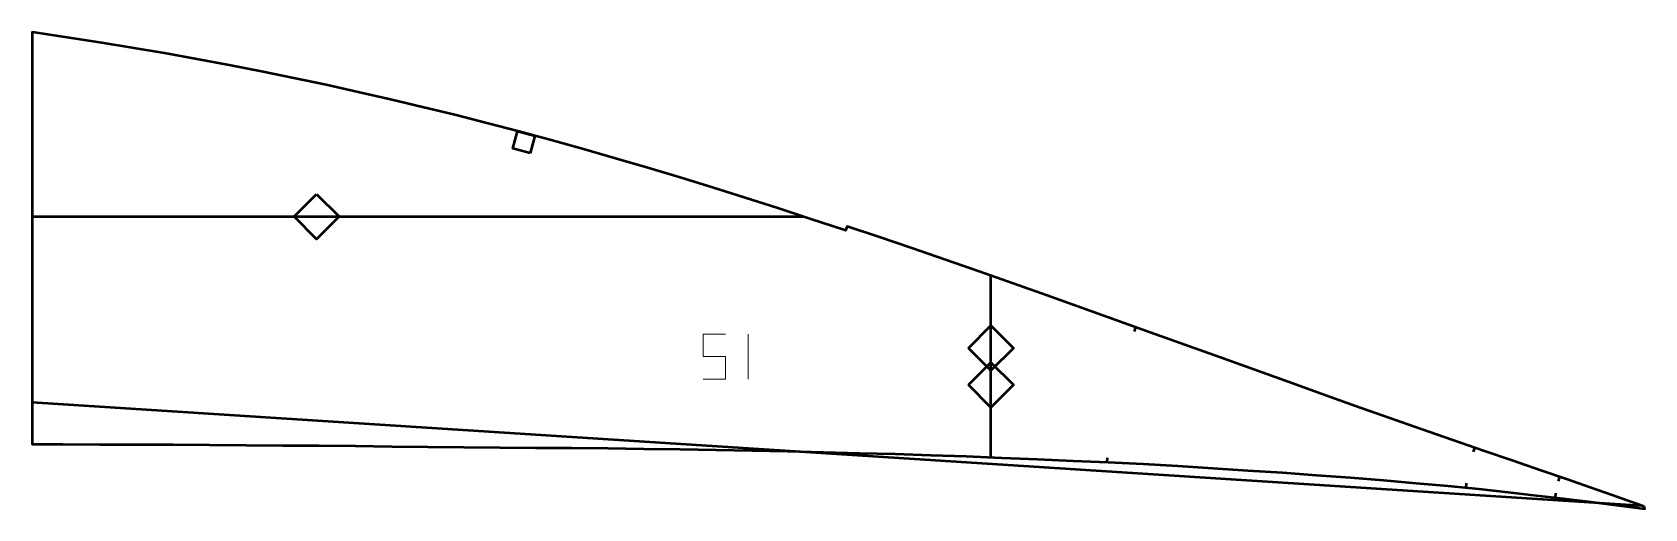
# Model space of a CAD drawing. Header units: metres. Extents: x 372 to 730, y 135 to 241.
import ezdxf

# ---------------------------------------------------------------- set-up
doc = ezdxf.new("R2010")
doc.units = ezdxf.units.M
doc.layers.add('Layer', color=1, linetype='Continuous', lineweight=50)
doc.layers.add('NumLabel', color=1, linetype='Continuous', lineweight=15)

msp = doc.modelspace()

# ---------------------------------------------------------------- linework, layer by layer
at = {"layer": 'Layer', "color": 7}
for p, q in [((371.76, 200), (543.18, 200)), ((428.97, 200), (440.97, 200)), ((584.94, 146.42), (584.94, 186.81)), ((584.94, 164.73), (584.94, 176.73)), ((584.94, 156.51), (584.94, 168.51)), ((371.76, 158.68), (729.47, 135.68))]:
    msp.add_line(p, q, dxfattribs=at)
at = {"layer": 'Layer'}
for p, q in [((617.09, 175.38), (616.76, 174.43)), ((692.46, 148.55), (692.14, 147.61)), ((610.79, 146.33), (610.71, 145.33)), ((690.62, 140.64), (690.52, 139.64)), ((711.38, 142.08), (711.06, 141.13)), ((710.49, 138.45), (710.4, 137.45))]:
    msp.add_line(p, q, dxfattribs=at)
for points in [[(730.16, 135.43), (727.46, 136.4), (723.05, 137.99), (718.2, 139.71), (712.92, 141.55), (707.18, 143.51), (701.01, 145.62), (694.47, 147.86), (687.65, 150.22), (680.6, 152.67), (673.38, 155.21), (666.01, 157.82), (658.54, 160.48), (650.99, 163.19), (643.38, 165.92), (635.72, 168.67), (628.04, 171.44), (620.36, 174.2), (612.69, 176.95), (605.05, 179.69), (597.43, 182.4), (589.86, 185.08), (582.31, 187.74), (574.81, 190.35), (567.34, 192.93), (559.91, 195.47), (552.93, 197.82), (552.61, 196.87), (552.21, 197.01), (544.87, 199.45), (537.56, 201.84), (530.29, 204.17), (523.05, 206.45), (515.83, 208.67), (508.64, 210.84), (501.46, 212.94), (494.3, 214.99), (487.15, 216.98), (480, 218.92), (472.85, 220.79), (465.71, 222.61), (458.56, 224.37), (451.41, 226.07), (444.26, 227.71), (437.1, 229.3), (429.93, 230.83), (422.76, 232.3), (415.58, 233.71), (408.39, 235.06), (401.19, 236.36), (393.99, 237.59), (386.78, 238.77), (379.56, 239.89), (372.33, 240.96), (371.76, 241.04), (371.76, 149.35), (378.59, 149.32), (386.76, 149.29), (394.92, 149.27), (403.06, 149.23), (411.2, 149.18), (419.34, 149.12), (427.48, 149.07), (435.58, 149.01), (443.65, 148.93), (451.69, 148.83), (459.72, 148.73), (467.71, 148.64), (475.7, 148.59), (483.71, 148.55), (491.71, 148.49), (499.72, 148.41), (507.77, 148.31), (515.8, 148.21), (523.8, 148.1), (531.74, 147.95), (539.7, 147.77), (547.69, 147.57), (555.69, 147.36), (563.66, 147.15), (571.57, 146.92), (579.45, 146.64), (587.35, 146.33), (595.28, 145.99), (603.18, 145.66), (611.02, 145.32), (618.77, 144.93), (626.5, 144.49), (634.25, 144.01), (642.02, 143.5), (649.74, 143), (657.34, 142.47), (664.85, 141.9), (672.24, 141.3), (679.5, 140.67), (686.57, 140.03), (693.4, 139.36), (699.97, 138.66), (706.25, 137.94), (712.19, 137.24), (717.73, 136.56), (722.81, 135.93), (727.45, 135.33), (730.3, 134.95), (730.16, 135.43)], [(482.47, 214.1), (478.61, 215.15), (479.66, 219.01), (483.52, 217.96), (482.47, 214.1)], [(434.97, 205), (439.97, 200), (434.97, 195), (429.97, 200), (434.97, 205)], [(579.94, 170.73), (584.94, 175.73), (589.94, 170.73), (584.94, 165.73), (579.94, 170.73)], [(579.94, 162.51), (584.94, 167.51), (589.94, 162.51), (584.94, 157.51), (579.94, 162.51)]]:
    msp.add_lwpolyline(points, close=True, dxfattribs=at)
at = {"layer": 'NumLabel', "color": 1}
for points in [[(525.94, 173.82), (520.94, 173.82), (520.94, 168.82), (525.94, 168.82), (525.94, 163.82), (520.94, 163.82)], [(530.94, 173.82), (530.94, 163.82)]]:
    msp.add_lwpolyline(points, dxfattribs=at)

doc.saveas('drawing.dxf')
